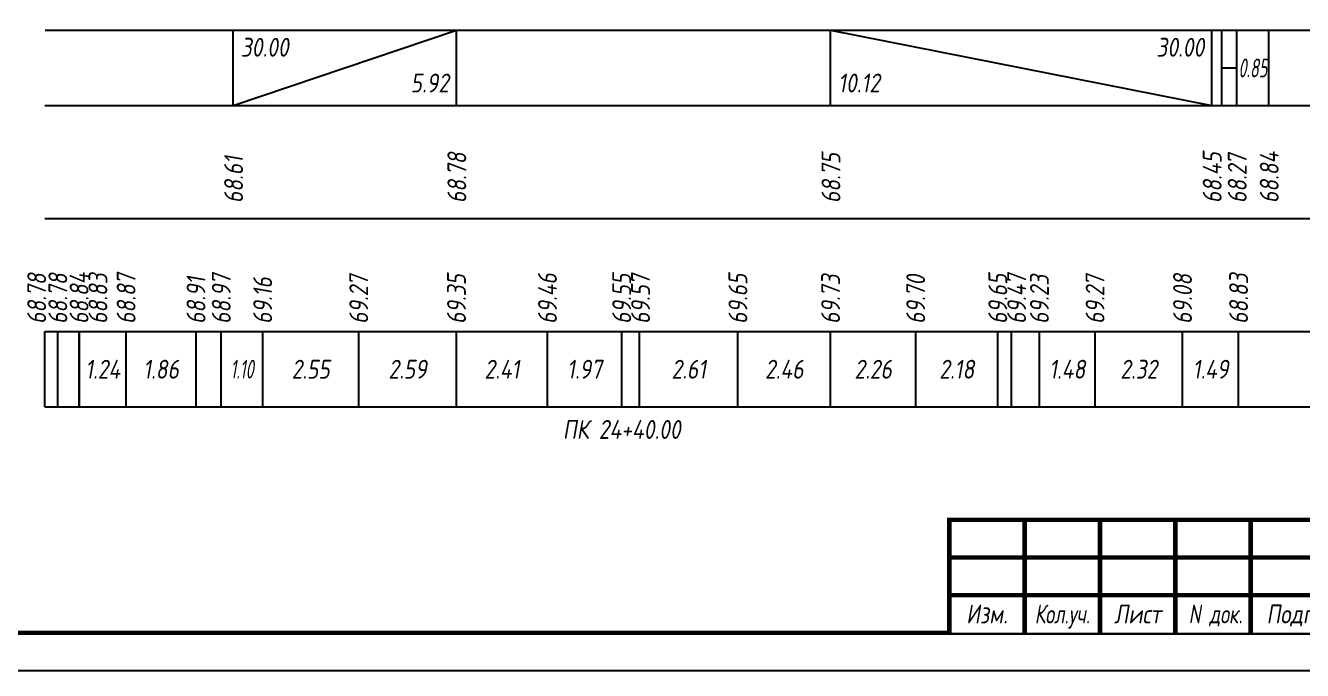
# Model space of a CAD drawing. Extents: x -717 to 1451, y -133302 to 233.
# Drawn here: x 77.4 to 246.8, y -37825.4 to -37739.8 of the extents above; entities that cross this region are included whole.
import ezdxf
from ezdxf.enums import TextEntityAlignment as Align

# ---------------------------------------------------------------- set-up
doc = ezdxf.new("R2010")
doc.units = 0
for name, color, linetype in [('Зарамочное оформление', 7, 'Continuous'), ('Код_510', 7, 'Continuous'), ('Код_516', 1, 'Continuous'), ('Подписи поперечников', 7, 'Continuous'), ('Таблица', 7, 'Continuous')]:
    doc.layers.add(name, color=color, linetype=linetype)
doc.styles.add('М', font='romand.shx', dxfattribs={"width": 0.8, "oblique": 10, "height": 2.5})

# ---------------------------------------------------------------- blocks, each defined once
blk = doc.blocks.new('Штамп')
at = {"linetype": 'Continuous'}
blk.add_wipeout([(199.95, -411.25), (384.95, -411.25), (384.95, -426.25), (199.95, -426.25)], dxfattribs=at).dxf.layer = 'Зарамочное оформление'
at = {"layer": 'Зарамочное оформление', "linetype": 'Continuous', "lineweight": -3, "const_width": 0.6, "flags": 128}
for points in [[(199.95, -426.25), (199.95, -411.25), (384.95, -411.25)], [(209.95, -411.25), (209.95, -426.25)], [(219.95, -411.25), (219.95, -426.25)], [(229.95, -411.25), (229.95, -426.25)], [(239.95, -411.25), (239.95, -426.25)], [(199.95, -416.25), (264.95, -416.25)], [(199.95, -421.25), (264.95, -421.25)]]:
    blk.add_lwpolyline(points, dxfattribs=at)
at = {"layer": 'Зарамочное оформление', "linetype": 'Continuous', "style": 'М', "oblique": 10}
for s, width, p in [('Изм.', 0.8, (204.95, -423.75)), ('Кол.уч.', 0.7, (214.95, -423.75)), ('Лист', 0.8, (224.95, -423.75)), ('N док.', 0.7, (235.28, -423.75)), ('Подпись', 0.8, (247.45, -423.75))]:
    blk.add_text(s, height=2.5, dxfattribs=dict(at, width=width)).set_placement(p, align=Align.MIDDLE_CENTER)
blk = doc.blocks.new('шифр')
blk.add_blockref('Штамп', (0, -37454))

msp = doc.modelspace()

# ---------------------------------------------------------------- linework, layer by layer
at = {"flags": 128}
msp.add_lwpolyline([(-30.054, -37825.421), (389.946, -37825.421), (389.946, -37528.421), (-30.054, -37528.421)], close=True, dxfattribs=at)
at = {"const_width": 0.6, "flags": 128}
msp.add_lwpolyline([(-10.054, -37820.421), (384.946, -37820.421), (384.946, -37533.421), (-10.054, -37533.421)], close=True, dxfattribs=at)
at = {"layer": 'Код_510'}
for p, q in [((79.946, -37790.421), (79.946, -37780.421)), ((81.683, -37790.421), (81.683, -37780.421)), ((84.499, -37790.421), (84.499, -37780.421)), ((84.53, -37790.421), (84.53, -37780.421)), ((90.738, -37790.421), (90.738, -37780.421)), ((100.013, -37790.421), (100.013, -37780.421)), ((103.364, -37790.421), (103.364, -37780.421)), ((108.856, -37790.421), (108.856, -37780.421)), ((121.6, -37790.421), (121.6, -37780.421)), ((134.57, -37790.421), (134.57, -37780.421)), ((146.642, -37790.421), (146.642, -37780.421)), ((156.497, -37790.421), (156.497, -37780.421)), ((158.87, -37790.421), (158.87, -37780.421)), ((171.911, -37790.421), (171.911, -37780.421)), ((184.208, -37790.421), (184.208, -37780.421)), ((195.506, -37790.421), (195.506, -37780.421)), ((206.393, -37790.421), (206.393, -37780.421)), ((208.199, -37790.421), (208.199, -37780.421)), ((211.915, -37790.421), (211.915, -37780.421)), ((219.299, -37790.421), (219.299, -37780.421)), ((230.905, -37790.421), (230.905, -37780.421)), ((238.343, -37790.421), (238.343, -37780.421))]:
    msp.add_line(p, q, dxfattribs=at)
at = {"layer": 'Код_516'}
for p, q in [((104.946, -37750.421), (104.946, -37740.421)), ((104.946, -37750.421), (134.57, -37740.421)), ((134.57, -37750.421), (134.57, -37740.421)), ((184.208, -37750.421), (184.208, -37740.421)), ((184.208, -37740.421), (234.785, -37750.421)), ((234.785, -37750.421), (234.785, -37740.421)), ((236.109, -37750.421), (236.109, -37740.421)), ((238.109, -37750.421), (238.109, -37740.421)), ((242.355, -37750.421), (242.355, -37740.421)), ((236.109, -37745.421), (238.109, -37745.421))]:
    msp.add_line(p, q, dxfattribs=at)
at = {"layer": 'Таблица'}
for p, q in [((80, -37740.421), (267.409, -37740.421)), ((79.946, -37750.421), (267.355, -37750.421)), ((79.946, -37765.421), (267.355, -37765.421)), ((79.946, -37780.421), (267.355, -37780.421)), ((79.946, -37790.421), (267.355, -37790.421))]:
    msp.add_line(p, q, dxfattribs=at)

# ---------------------------------------------------------------- texts
at = {"layer": 'Код_510', "style": 'М', "oblique": 10, "width": 0.8}
for s, p in [('68.78', (78.875, -37779.421)), ('68.78', (81.683, -37779.421)), ('68.84', (84.499, -37779.421)), ('68.83', (86.999, -37779.421)), ('68.87', (90.738, -37779.421)), ('68.97', (103.364, -37779.421)), ('69.27', (121.6, -37779.421)), ('69.35', (134.57, -37779.421)), ('69.46', (146.642, -37779.421)), ('69.55', (156.497, -37779.421)), ('69.57', (158.997, -37779.421)), ('69.65', (171.911, -37779.421)), ('69.73', (184.208, -37779.421)), ('69.65', (206.393, -37779.421)), ('69.47', (208.893, -37779.421)), ('69.23', (211.915, -37779.421)), ('69.27', (219.299, -37779.421)), ('69.08', (230.905, -37779.421)), ('68.83', (238.343, -37779.421)), ('68.91', (100.013, -37779.421)), ('69.16', (108.856, -37779.421)), ('69.70', (195.506, -37779.421))]:
    msp.add_text(s, height=2.5, rotation=90, dxfattribs=at).set_placement(p, align=Align.MIDDLE_LEFT)
at = {"layer": 'Код_510', "style": 'М', "oblique": 10}
for s, width, p in [('1.24', 0.8, (87.634, -37785.421)), ('1.86', 0.8, (95.375, -37785.421)), ('1.10', 0.6, (106.11, -37785.421)), ('2.55', 0.8, (115.228, -37785.421)), ('2.59', 0.8, (128.085, -37785.421)), ('2.41', 0.8, (140.606, -37785.421)), ('1.97', 0.8, (151.569, -37785.421)), ('2.61', 0.8, (165.39, -37785.421)), ('2.46', 0.8, (178.059, -37785.421)), ('2.26', 0.8, (189.857, -37785.421)), ('2.18', 0.8, (200.95, -37785.421)), ('1.48', 0.8, (215.607, -37785.421)), ('2.32', 0.8, (225.102, -37785.421)), ('1.49', 0.8, (234.624, -37785.421))]:
    msp.add_text(s, height=2.5, dxfattribs=dict(at, width=width)).set_placement(p, align=Align.MIDDLE_CENTER)
at = {"layer": 'Код_516', "style": 'М', "oblique": 10, "width": 0.8}
msp.add_text('30.00', height=2.5, dxfattribs=at).set_placement((105.946, -37741.421), align=Align.TOP_LEFT)
msp.add_text('30.00', height=2.5, dxfattribs=at).set_placement((233.785, -37741.421), align=Align.TOP_RIGHT)
at = {"layer": 'Код_516', "style": 'М', "oblique": 10, "width": 0.6}
msp.add_text('0.85', height=2.5, dxfattribs=at).set_placement((240.232, -37745.421), align=Align.MIDDLE_CENTER)
at = {"layer": 'Код_516', "style": 'М', "oblique": 10, "width": 0.8}
msp.add_text('5.92', height=2.5, dxfattribs=at).set_placement((133.57, -37749.421), align=Align.BOTTOM_RIGHT)
msp.add_text('10.12', height=2.5, dxfattribs=at).set_placement((185.208, -37749.421), align=Align.BOTTOM_LEFT)
for s, p in [('68.61', (105, -37763.371)), ('68.78', (134.624, -37763.371)), ('68.75', (184.262, -37763.371)), ('68.45', (234.839, -37763.371)), ('68.27', (238.163, -37763.371)), ('68.84', (242.409, -37763.371))]:
    msp.add_text(s, height=2.5, rotation=90, dxfattribs=at).set_placement(p, align=Align.MIDDLE_LEFT)
at = {"layer": 'Подписи поперечников', "style": 'М', "oblique": 10, "width": 0.8}
msp.add_text('ПК 24+40.00', height=2.5, dxfattribs=at).set_placement((156.497, -37795.421), align=Align.BOTTOM_CENTER)

# ---------------------------------------------------------------- next in the draw order: block references
msp.add_blockref('шифр', (0, 59.829))

doc.saveas('drawing.dxf')
